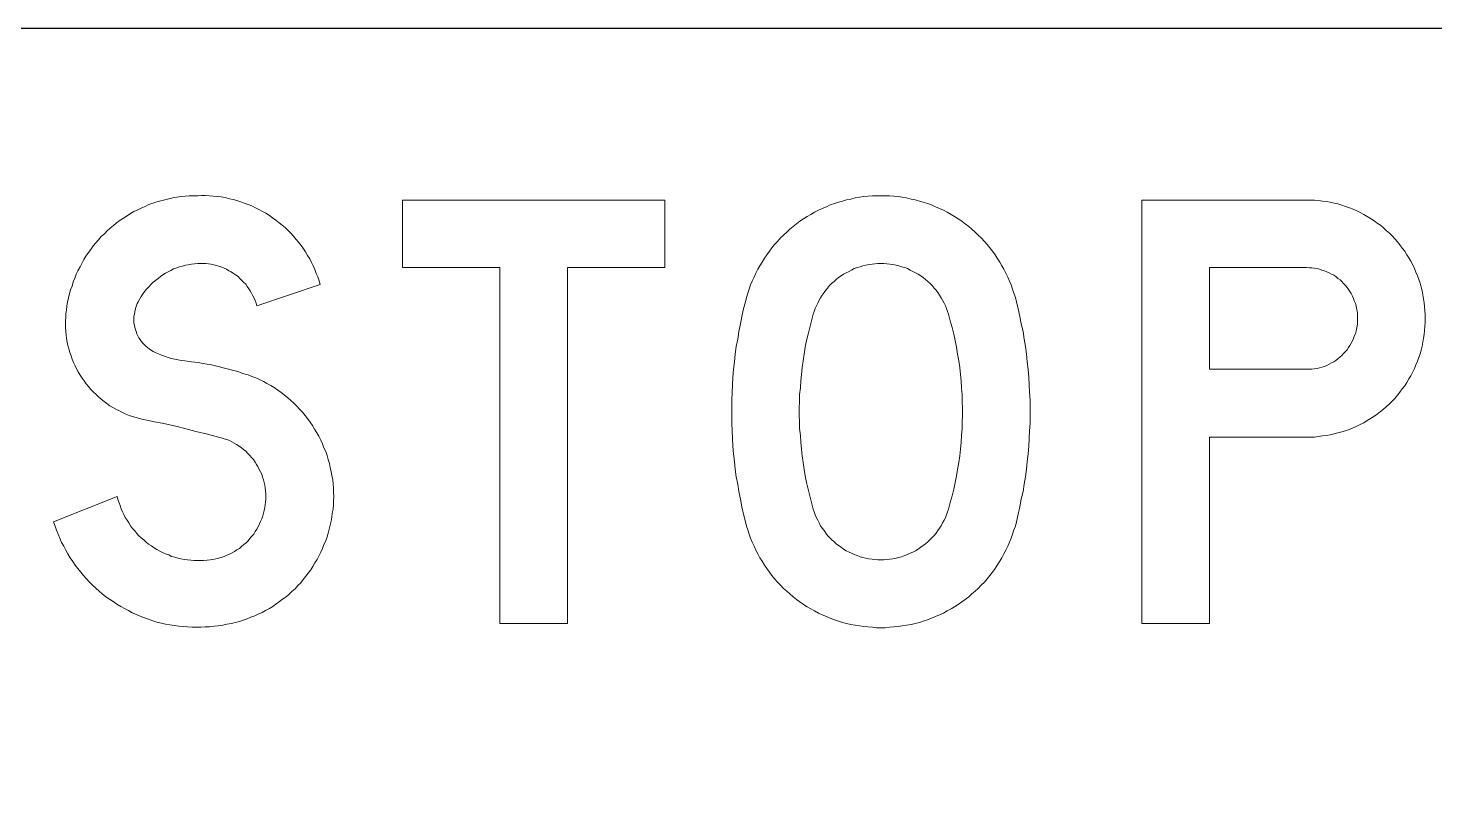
# Model space of a CAD drawing. Extents: x 0 to 420, y 0 to 297.
# Drawn here: x 180.8 to 207.38, y 199.95 to 214.57 of the extents above; entities that cross this region are included whole.
import ezdxf

# ---------------------------------------------------------------- set-up
doc = ezdxf.new("R2010")
doc.units = 0
doc.header["$LTSCALE"] = 0.3
doc.layers.add('BLUE', color=162, linetype='CONTINUOUS')

msp = doc.modelspace()

# ---------------------------------------------------------------- linework, layer by layer
at = {"layer": 'BLUE'}
msp.add_lwpolyline([(112.7988317, 187.8326195), (112.7988317, 212.8181964, -0.4142135624), (114.5488317, 214.5681964), (259.5488317, 214.5681964, -0.4142135624), (261.2988317, 212.8181964), (261.2988317, 187.8326195, -0.4142135624), (259.5488317, 186.0826195), (114.5488317, 186.0826195, -0.4142135624)], format="xyb", close=True, dxfattribs=at)
at = {"layer": 'BLUE', "lineweight": 0}
for points in [[(184.0049026, 211.3985999), (183.9260229, 211.3985999), (183.8471432, 211.3985999), (183.7682635, 211.3920266), (183.6893838, 211.3854533), (183.6105041, 211.3723067), (183.5381977, 211.3591601), (183.459318, 211.3460135), (183.3870116, 211.3262936), (183.3081319, 211.3065736), (183.2358255, 211.2868537), (183.1569458, 211.2605605), (183.0846394, 211.2342672), (183.012333, 211.2014007), (182.9400266, 211.1685342), (182.8742935, 211.1356676), (182.8019871, 211.1028011), (182.7362541, 211.0633612), (182.670521, 211.0239214), (182.6047879, 210.9779082), (182.5390548, 210.9384684), (182.4733217, 210.8924552), (182.4141619, 210.8398687), (182.3550022, 210.7872823), (182.2958424, 210.7412691), (182.2432559, 210.6821093), (182.1840961, 210.6295229), (182.1315097, 210.5703631), (182.0789232, 210.5112033), (182.0329101, 210.4520435), (181.9868969, 210.3863104), (181.9408837, 210.3271507), (181.8948706, 210.2614176), (181.8554307, 210.1956845), (181.8159909, 210.1233781), (181.7831243, 210.057645), (181.7436845, 209.9853386), (181.7108179, 209.9196055), (181.6845247, 209.8472992), (181.6516582, 209.7749928), (181.6319382, 209.6961131), (181.605645, 209.6238067), (181.5859251, 209.5515003), (181.5662052, 209.4726206), (181.5464852, 209.3937409), (181.5333386, 209.3214345), (181.5267653, 209.2425548), (181.5136187, 209.1768217), (181.5136187, 209.1045153), (181.5070454, 209.0387822), (181.5070454, 208.9730491), (181.5070454, 208.907316), (181.5136187, 208.8350097), (181.520192, 208.7692766), (181.5267653, 208.7035435), (181.5399119, 208.6378104), (181.5530585, 208.5720773), (181.5727785, 208.5063442), (181.5924984, 208.4406111), (181.6122183, 208.3748781), (181.6319382, 208.3157183), (181.6582315, 208.2499852), (181.691098, 208.1908254), (181.7173912, 208.1316656), (181.7502578, 208.0725059), (181.7831243, 208.0133461), (181.8225642, 207.9541863), (181.862004, 207.9015999), (181.9014439, 207.8490134), (181.9408837, 207.7964269), (181.9868969, 207.7438404), (182.0329101, 207.6978273), (182.0854965, 207.6452408), (182.1315097, 207.5992277), (182.1840961, 207.5597878), (182.2366826, 207.5137747), (182.2892691, 207.4743348), (182.3484289, 207.434895), (182.4010153, 207.4020284), (182.4601751, 207.3691619), (182.5259082, 207.3362953), (182.585068, 207.3034288), (182.650801, 207.2771355), (182.7099608, 207.2508423), (182.7756939, 207.2311224), (182.841427, 207.2114025), (182.9071601, 207.1916825), (182.9728932, 207.1719626), (183.0451996, 207.158816), (183.1898123, 207.1325228), (183.3344251, 207.1062295), (183.4790379, 207.073363), (183.6170774, 207.0404964), (183.7616902, 207.0010566), (183.972036, 206.9484701), (184.1889552, 206.8958837), (184.3993011, 206.8432972), (184.4518876, 206.8301506), (184.504474, 206.8104306), (184.5570605, 206.797284), (184.6030737, 206.7775641), (184.6490868, 206.7512709), (184.6951, 206.7249776), (184.7411131, 206.6986844), (184.7871263, 206.6723912), (184.8331395, 206.6395246), (184.8725793, 206.6066581), (184.9120192, 206.5737915), (184.951459, 206.5343517), (184.9908989, 206.4949118), (185.0237654, 206.455472), (185.0566319, 206.4160321), (185.0894985, 206.370019), (185.1157917, 206.3240058), (185.142085, 206.284566), (185.1683782, 206.2319795), (185.1946714, 206.1859663), (185.2143913, 206.1399532), (185.227538, 206.0873667), (185.2472579, 206.0347803), (185.2604045, 205.9821938), (185.2735511, 205.9361806), (185.2801244, 205.8835942), (185.2866977, 205.8244344), (185.293271, 205.7718479), (185.293271, 205.7192614), (185.293271, 205.666675), (185.2866977, 205.6140885), (185.2801244, 205.561502), (185.2735511, 205.5089156), (185.2604045, 205.4563291), (185.2472579, 205.4037426), (185.2341113, 205.3511562), (185.2143913, 205.2985697), (185.1946714, 205.2459832), (185.1749515, 205.1999701), (185.1486583, 205.1473836), (185.122365, 205.1013705), (185.0894985, 205.0553573), (185.0632053, 205.0093441), (185.0303387, 204.9699043), (184.9908989, 204.9238911), (184.9580323, 204.8844513), (184.9185925, 204.8450114), (184.8791526, 204.8121449), (184.8331395, 204.772705), (184.7936996, 204.7398385), (184.7476864, 204.7135453), (184.7016733, 204.6806787), (184.6556601, 204.6543855), (184.6030737, 204.6280922), (184.5570605, 204.6083723), (184.504474, 204.5886524), (184.4518876, 204.5689325), (184.3993011, 204.5557858), (184.3467146, 204.5426392), (184.2941282, 204.5294926), (184.2415417, 204.5229193), (184.1823819, 204.516346), (184.1166488, 204.5097727), (184.0574891, 204.5097727), (183.9983293, 204.5097727), (183.9325962, 204.5097727), (183.8734364, 204.516346), (183.8142766, 204.5229193), (183.7551169, 204.5294926), (183.6893838, 204.5426392), (183.630224, 204.5557858), (183.5710642, 204.5755058), (183.5119045, 204.5886524), (183.459318, 204.6149456), (183.4001582, 204.6346655), (183.3409984, 204.6609588), (183.288412, 204.687252), (183.2358255, 204.7201186), (183.183239, 204.7464118), (183.1306526, 204.7858516), (183.0780661, 204.8187182), (183.0320529, 204.858158), (182.9860398, 204.8975979), (182.9400266, 204.9370377), (182.8940135, 204.9764776), (182.8545736, 205.0224907), (182.8151338, 205.0685039), (182.7756939, 205.1145171), (182.7362541, 205.1671035), (182.7033875, 205.21969), (182.670521, 205.2722765), (182.6376544, 205.3248629), (182.6113612, 205.3774494), (182.585068, 205.4300359), (182.5587747, 205.4891956), (182.5390548, 205.5483554), (182.5193349, 205.6009419), (182.499615, 205.6601017), (182.4864683, 205.7192614), (181.2835529, 205.2394099), (181.3098461, 205.1605302), (181.3361394, 205.0816505), (181.3690059, 205.0093441), (181.4018724, 204.9304644), (181.434739, 204.8515847), (181.4741788, 204.7792783), (181.5136187, 204.7069719), (181.5530585, 204.6346655), (181.5990717, 204.5623592), (181.6450849, 204.4900528), (181.691098, 204.4243197), (181.7436845, 204.3585866), (181.796271, 204.2928535), (181.8488574, 204.2271204), (181.9014439, 204.1679606), (181.9606037, 204.1022276), (182.0197634, 204.0430678), (182.0789232, 203.9904813), (182.1446563, 203.9313215), (182.2038161, 203.8787351), (182.2695492, 203.8261486), (182.3418556, 203.7801355), (182.4075886, 203.7341223), (182.479895, 203.6881091), (182.5522014, 203.642096), (182.6245078, 203.6026561), (182.6968142, 203.5632163), (182.7691206, 203.5237764), (182.8480003, 203.4909099), (182.9203067, 203.4580433), (182.9991864, 203.4251768), (183.0780661, 203.3988836), (183.1569458, 203.3725903), (183.2358255, 203.3462971), (183.3212785, 203.3265772), (183.4001582, 203.3068572), (183.4790379, 203.2937106), (183.5644909, 203.280564), (183.6499439, 203.2674174), (183.7288236, 203.2608441), (183.8142766, 203.2542708), (183.8997297, 203.2476975), (183.9786094, 203.2476975), (184.0640624, 203.2476975), (184.1495154, 203.2542708), (184.2283951, 203.2542708), (184.3138481, 203.2674174), (184.3927278, 203.2739907), (184.4781808, 203.2871373), (184.5570605, 203.3068572), (184.6425135, 203.3200039), (184.7148199, 203.3397238), (184.7936996, 203.3594437), (184.866006, 203.3857369), (184.9383124, 203.4054569), (185.0106188, 203.4383234), (185.0829252, 203.4646166), (185.1486583, 203.4974832), (185.2209647, 203.5303497), (185.2866977, 203.5632163), (185.3590041, 203.6026561), (185.4247372, 203.642096), (185.483897, 203.6881091), (185.5496301, 203.7341223), (185.6087899, 203.7801355), (185.6745229, 203.8261486), (185.7336827, 203.8721618), (185.7862692, 203.9247482), (185.845429, 203.9773347), (185.8980154, 204.0364945), (185.9506019, 204.0890809), (185.9966151, 204.1482407), (186.0492015, 204.2139738), (186.0952147, 204.2731336), (186.1412278, 204.3322934), (186.1806677, 204.3980264), (186.2201075, 204.4637595), (186.2595474, 204.5294926), (186.2989872, 204.601799), (186.3318538, 204.6675321), (186.3647203, 204.7398385), (186.3910136, 204.8121449), (186.4238801, 204.8844513), (186.4501733, 204.9567577), (186.4698933, 205.0290641), (186.4896132, 205.1013705), (186.5093331, 205.1802502), (186.529053, 205.2525565), (186.5421997, 205.3314362), (186.548773, 205.4037426), (186.5619196, 205.4826223), (186.5684929, 205.561502), (186.5684929, 205.6403817), (186.5750662, 205.7192614), (186.5684929, 205.7981411), (186.5684929, 205.8770208), (186.5619196, 205.9559005), (186.5553463, 206.0347803), (186.5421997, 206.11366), (186.529053, 206.1859663), (186.5093331, 206.264846), (186.4961865, 206.3437257), (186.4698933, 206.4160321), (186.4501733, 206.4949118), (186.4238801, 206.5672182), (186.3910136, 206.6395246), (186.3647203, 206.711831), (186.3318538, 206.7841374), (186.2924139, 206.8564438), (186.2529741, 206.9221769), (186.2135342, 206.9944833), (186.1740944, 207.0602164), (186.1280812, 207.1259495), (186.0820681, 207.1916825), (186.0360549, 207.2508423), (185.9834684, 207.3100021), (185.930882, 207.3691619), (185.8782955, 207.4283216), (185.8191357, 207.4809081), (185.7665493, 207.5334946), (185.7073895, 207.586081), (185.6416564, 207.6386675), (185.5824966, 207.6846807), (185.5167635, 207.7306938), (185.4510305, 207.776707), (185.3852974, 207.8161468), (185.312991, 207.8555867), (185.2472579, 207.8950265), (185.1749515, 207.9278931), (185.1026451, 207.9607596), (185.0303387, 207.9870529), (184.9580323, 208.0199194), (184.8791526, 208.0396393), (184.7608331, 208.0790792), (184.6359402, 208.1119457), (184.5110473, 208.1448123), (184.3927278, 208.1776788), (184.2678349, 208.203972), (184.1429421, 208.223692), (184.0114759, 208.2499852), (183.886583, 208.2631318), (183.7616902, 208.2828517), (183.6959571, 208.2894251), (183.6367973, 208.3025717), (183.5710642, 208.3157183), (183.5053311, 208.3288649), (183.4461714, 208.3485848), (183.3804383, 208.3683048), (183.3212785, 208.3880247), (183.2621187, 208.4143179), (183.202959, 208.4406111), (183.1635191, 208.4603311), (183.1306526, 208.480051), (183.0912127, 208.5063442), (183.0583462, 208.5326375), (183.0254796, 208.5589307), (182.9991864, 208.5852239), (182.9663199, 208.6180905), (182.9400266, 208.650957), (182.9203067, 208.6838236), (182.8940135, 208.7166901), (182.8742935, 208.75613), (182.8545736, 208.7955698), (182.841427, 208.8350097), (182.8282804, 208.8744495), (182.8151338, 208.9138894), (182.8085605, 208.9533292), (182.8019871, 208.9927691), (182.8019871, 209.0387822), (182.8019871, 209.0782221), (182.8019871, 209.1242352), (182.8085605, 209.1636751), (182.8151338, 209.2031149), (182.8217071, 209.2491281), (182.8348537, 209.2885679), (182.8480003, 209.3280078), (182.8611469, 209.3674476), (182.8808668, 209.4003142), (182.9137334, 209.4529006), (182.9400266, 209.4989138), (182.9728932, 209.5515003), (183.0057597, 209.5975134), (183.0451996, 209.6435266), (183.0846394, 209.6829664), (183.1240793, 209.7289796), (183.1635191, 209.7684195), (183.2095323, 209.801286), (183.2555454, 209.8407258), (183.3015586, 209.8735924), (183.3475717, 209.9064589), (183.4001582, 209.9393255), (183.4461714, 209.9656187), (183.4987578, 209.9919119), (183.5513443, 210.0182052), (183.6105041, 210.0379251), (183.6630906, 210.057645), (183.715677, 210.0707916), (183.7748368, 210.0905116), (183.8274233, 210.0970849), (183.886583, 210.1102315), (183.9457428, 210.1168048), (184.0049026, 210.1233781), (184.0509158, 210.1233781), (184.1035022, 210.1233781), (184.1560887, 210.1233781), (184.2086752, 210.1168048), (184.2546883, 210.1102315), (184.3072748, 210.0970849), (184.3598612, 210.0839383), (184.4058744, 210.0707916), (184.4584609, 210.0510717), (184.504474, 210.0313518), (184.5504872, 210.0116319), (184.5965004, 209.9853386), (184.6359402, 209.9656187), (184.6819534, 209.9327522), (184.7213932, 209.9064589), (184.7674064, 209.8735924), (184.8002729, 209.8407258), (184.8397128, 209.801286), (184.8725793, 209.7684195), (184.9120192, 209.7289796), (184.9383124, 209.6895398), (184.9711789, 209.6435266), (184.9974722, 209.6040867), (185.0237654, 209.5580736), (185.0500586, 209.5120604), (185.0697786, 209.4660473), (185.0894985, 209.4200341), (185.1092184, 209.3740209), (185.122365, 209.3214345), (186.3187072, 209.7224063), (186.2989872, 209.7947127), (186.272694, 209.8670191), (186.2464008, 209.9327522), (186.2201075, 210.0050586), (186.187241, 210.0773649), (186.1543745, 210.143098), (186.1215079, 210.2088311), (186.0820681, 210.2745642), (186.0426282, 210.3402973), (186.0031884, 210.3994571), (185.9571752, 210.4586168), (185.911162, 210.5243499), (185.8651489, 210.5769364), (185.8125624, 210.6360962), (185.7665493, 210.6952559), (185.7139628, 210.7478424), (185.654803, 210.8004289), (185.6022165, 210.846442), (185.5430568, 210.8924552), (185.483897, 210.9384684), (185.4181639, 210.9844815), (185.3590041, 211.0304947), (185.293271, 211.0699345), (185.227538, 211.1028011), (185.1618049, 211.1422409), (185.0960718, 211.1751075), (185.0303387, 211.207974), (184.9580323, 211.2342672), (184.8857259, 211.2605605), (184.8199928, 211.2868537), (184.7476864, 211.3131469), (184.6753801, 211.3328669), (184.6030737, 211.3460135), (184.524194, 211.3657334), (184.4518876, 211.37888), (184.3795812, 211.3854533), (184.3007015, 211.3920266), (184.2283951, 211.3985999), (184.1495154, 211.4051733), (184.077209, 211.4051733)], [(187.8765813, 211.3197202), (187.8765813, 210.0444984), (189.7105343, 210.0444984), (189.7105343, 203.3200039), (190.9923295, 203.3200039), (190.9923295, 210.0444984), (192.8328558, 210.0444984), (192.8328558, 211.3197202), (187.8765813, 211.3197202)], [(194.3512901, 205.2394099), (194.37101, 205.1605302), (194.3973033, 205.0882238), (194.4235965, 205.0093441), (194.4498897, 204.9304644), (194.4827563, 204.858158), (194.5156228, 204.7792783), (194.5484894, 204.7069719), (194.5879292, 204.6346655), (194.6273691, 204.5623592), (194.6668089, 204.4966261), (194.7128221, 204.4243197), (194.7588352, 204.3585866), (194.8048484, 204.2928535), (194.8508615, 204.2271204), (194.903448, 204.1613873), (194.9560345, 204.1022276), (195.0151943, 204.0430678), (195.074354, 203.983908), (195.1335138, 203.9313215), (195.1926736, 203.8787351), (195.2518334, 203.8261486), (195.3175664, 203.7735621), (195.3832995, 203.727549), (195.4490326, 203.6815358), (195.521339, 203.6355227), (195.5870721, 203.5960828), (195.6593785, 203.556643), (195.7316849, 203.5172031), (195.8039913, 203.4843366), (195.882871, 203.45147), (195.9551774, 203.4186035), (196.0340571, 203.3923103), (196.1129368, 203.366017), (196.1852432, 203.3397238), (196.2641229, 203.3200039), (196.3430026, 203.3002839), (196.4284556, 203.2871373), (196.5073353, 203.2739907), (196.586215, 203.2608441), (196.6650947, 203.2542708), (196.7505477, 203.2476975), (196.8294274, 203.2411242), (196.9148804, 203.2411242), (196.9937601, 203.2411242), (197.0726398, 203.2476975), (197.1580928, 203.2542708), (197.2369725, 203.2608441), (197.3158522, 203.2739907), (197.3947319, 203.2871373), (197.4801849, 203.3002839), (197.5590646, 203.3200039), (197.6379443, 203.3397238), (197.7102507, 203.366017), (197.7891304, 203.3923103), (197.8680101, 203.4186035), (197.9403165, 203.45147), (198.0191962, 203.4843366), (198.0915026, 203.5172031), (198.163809, 203.556643), (198.2361154, 203.5960828), (198.3018485, 203.6355227), (198.3741549, 203.6815358), (198.439888, 203.727549), (198.505621, 203.7735621), (198.5713541, 203.8261486), (198.6305139, 203.8787351), (198.6896737, 203.9313215), (198.7488335, 203.983908), (198.8079932, 204.0430678), (198.867153, 204.1022276), (198.9197395, 204.1613873), (198.9723259, 204.2271204), (199.0183391, 204.2928535), (199.0709256, 204.3585866), (199.1103654, 204.4243197), (199.1563786, 204.4966261), (199.1958184, 204.5623592), (199.2352583, 204.6346655), (199.2746981, 204.7069719), (199.3075647, 204.7792783), (199.3404312, 204.858158), (199.3732978, 204.9304644), (199.399591, 205.0093441), (199.4258842, 205.0882238), (199.4521775, 205.1605302), (199.4718974, 205.2394099), (199.5047639, 205.3840227), (199.5376305, 205.5220622), (199.5639237, 205.666675), (199.5967902, 205.8112878), (199.6165102, 205.9493272), (199.6428034, 206.09394), (199.6625233, 206.2385528), (199.6756699, 206.3831656), (199.6953899, 206.5277784), (199.7085365, 206.6723912), (199.7151098, 206.817004), (199.7216831, 206.9616167), (199.7282564, 207.1062295), (199.7282564, 207.2508423), (199.7282564, 207.3954551), (199.7282564, 207.5400679), (199.7216831, 207.6846807), (199.7151098, 207.8292935), (199.7085365, 207.9739062), (199.6953899, 208.118519), (199.6756699, 208.2631318), (199.6625233, 208.4077446), (199.6428034, 208.5523574), (199.6165102, 208.6903969), (199.5967902, 208.8350097), (199.5639237, 208.9796224), (199.5376305, 209.1176619), (199.5047639, 209.2622747), (199.4718974, 209.4003142), (199.4521775, 209.4791939), (199.4258842, 209.5580736), (199.399591, 209.6369533), (199.3732978, 209.715833), (199.3404312, 209.7881394), (199.3075647, 209.8604458), (199.2746981, 209.9393255), (199.2352583, 210.0116319), (199.1958184, 210.0773649), (199.1563786, 210.1496713), (199.1103654, 210.2219777), (199.0709256, 210.2877108), (199.0183391, 210.3534439), (198.9723259, 210.419177), (198.9197395, 210.4783368), (198.867153, 210.5374965), (198.8079932, 210.6032296), (198.7488335, 210.6558161), (198.6896737, 210.7149759), (198.6305139, 210.7675623), (198.5713541, 210.8201488), (198.505621, 210.8727353), (198.439888, 210.9187484), (198.3741549, 210.9647616), (198.3018485, 211.0107747), (198.2361154, 211.0502146), (198.163809, 211.0896545), (198.0915026, 211.1290943), (198.0191962, 211.1619608), (197.9403165, 211.1948274), (197.8680101, 211.2276939), (197.7891304, 211.2539872), (197.7102507, 211.2802804), (197.6379443, 211.3000003), (197.5590646, 211.3262936), (197.4801849, 211.3394402), (197.3947319, 211.3591601), (197.3158522, 211.3723067), (197.2369725, 211.3854533), (197.1580928, 211.3920266), (197.0726398, 211.3985999), (196.9937601, 211.3985999), (196.9148804, 211.3985999), (196.8294274, 211.3985999), (196.7505477, 211.3985999), (196.6650947, 211.3920266), (196.586215, 211.3854533), (196.5073353, 211.3723067), (196.4284556, 211.3591601), (196.3430026, 211.3394402), (196.2641229, 211.3262936), (196.1852432, 211.3000003), (196.1129368, 211.2802804), (196.0340571, 211.2539872), (195.9551774, 211.2276939), (195.882871, 211.1948274), (195.8039913, 211.1619608), (195.7316849, 211.1290943), (195.6593785, 211.0896545), (195.5870721, 211.0502146), (195.521339, 211.0107747), (195.4490326, 210.9647616), (195.3832995, 210.9187484), (195.3175664, 210.8727353), (195.2518334, 210.8201488), (195.1926736, 210.7675623), (195.1335138, 210.7149759), (195.074354, 210.6558161), (195.0151943, 210.6032296), (194.9560345, 210.5374965), (194.903448, 210.4783368), (194.8508615, 210.419177), (194.8048484, 210.3534439), (194.7588352, 210.2877108), (194.7128221, 210.2219777), (194.6668089, 210.1496713), (194.6273691, 210.0773649), (194.5879292, 210.0116319), (194.5484894, 209.9393255), (194.5156228, 209.8604458), (194.4827563, 209.7881394), (194.4498897, 209.715833), (194.4235965, 209.6369533), (194.3973033, 209.5580736), (194.37101, 209.4791939), (194.3512901, 209.4003142), (194.3184236, 209.2622747), (194.285557, 209.1176619), (194.2592638, 208.9796224), (194.2263972, 208.8350097), (194.2066773, 208.6903969), (194.1803841, 208.5523574), (194.1606642, 208.4077446), (194.1475175, 208.2631318), (194.1277976, 208.118519), (194.114651, 207.9739062), (194.1080777, 207.8292935), (194.1015044, 207.6846807), (194.0949311, 207.5400679), (194.0949311, 207.3954551), (194.0949311, 207.2508423), (194.0949311, 207.1062295), (194.1015044, 206.9616167), (194.1080777, 206.817004), (194.114651, 206.6723912), (194.1277976, 206.5277784), (194.1475175, 206.3831656), (194.1606642, 206.2385528), (194.1803841, 206.09394), (194.2066773, 205.9493272), (194.2263972, 205.8112878), (194.2592638, 205.666675), (194.285557, 205.5220622), (194.3184236, 205.3840227)], [(204.9540366, 206.8432972), (203.1200836, 206.8432972), (203.1200836, 203.3200039), (201.8382884, 203.3200039), (201.8382884, 211.3197202), (204.9540366, 211.3197202), (205.0329163, 211.3197202), (205.1052227, 211.3197202), (205.1775291, 211.3131469), (205.2564088, 211.3000003), (205.3287152, 211.293427), (205.4010216, 211.2802804), (205.473328, 211.2605605), (205.5456344, 211.2474139), (205.6179408, 211.2211206), (205.6902472, 211.2014007), (205.7625536, 211.1751075), (205.83486, 211.1488142), (205.9005931, 211.1159477), (205.9663261, 211.0830811), (206.0320592, 211.0502146), (206.0977923, 211.0107747), (206.1635254, 210.9713349), (206.2226852, 210.931895), (206.2884182, 210.8858819), (206.347578, 210.846442), (206.4067378, 210.7938556), (206.4593243, 210.7478424), (206.518484, 210.6952559), (206.5710705, 210.6426695), (206.6170837, 210.590083), (206.6696701, 210.5309232), (206.7156833, 210.4717635), (206.7616965, 210.4126037), (206.8077096, 210.3534439), (206.8471495, 210.2877108), (206.8865893, 210.228551), (206.9194559, 210.162818), (206.9588957, 210.0970849), (206.9917623, 210.0247785), (207.0180555, 209.9590454), (207.050922, 209.886739), (207.070642, 209.8210059), (207.0969352, 209.7486995), (207.1166551, 209.6763931), (207.136375, 209.6040867), (207.1495217, 209.5317803), (207.1626683, 209.4529006), (207.1758149, 209.3805943), (207.1823882, 209.3082879), (207.1889615, 209.2294082), (207.1955348, 209.1571018), (207.1955348, 209.0847954), (207.1955348, 209.0059157), (207.1889615, 208.9336093), (207.1823882, 208.8547296), (207.1758149, 208.7824232), (207.1626683, 208.7101168), (207.1495217, 208.6378104), (207.136375, 208.5589307), (207.1166551, 208.4866243), (207.0969352, 208.4143179), (207.070642, 208.3485848), (207.050922, 208.2762784), (207.0180555, 208.203972), (206.9917623, 208.138239), (206.9588957, 208.0725059), (206.9194559, 208.0001995), (206.8865893, 207.9410397), (206.8471495, 207.8753066), (206.8077096, 207.8095735), (206.7616965, 207.7504138), (206.7156833, 207.691254), (206.6696701, 207.6320942), (206.6170837, 207.5729344), (206.5710705, 207.520348), (206.518484, 207.4677615), (206.4593243, 207.415175), (206.4067378, 207.3691619), (206.347578, 207.3231487), (206.2884182, 207.2771355), (206.2226852, 207.2311224), (206.1635254, 207.1916825), (206.0977923, 207.1522427), (206.0320592, 207.1128028), (205.9663261, 207.0799363), (205.9005931, 207.0470698), (205.83486, 207.0142032), (205.7625536, 206.98791), (205.6902472, 206.9616167), (205.6179408, 206.9418968), (205.5456344, 206.9221769), (205.473328, 206.902457), (205.4010216, 206.882737), (205.3287152, 206.8695904), (205.2564088, 206.8630171), (205.1775291, 206.8498705), (205.1052227, 206.8432972), (205.0329163, 206.8432972)], [(198.1901022, 205.4826223), (198.2229688, 205.6075152), (198.2558353, 205.7324081), (198.2887019, 205.8573009), (198.3149951, 205.9821938), (198.3412883, 206.1070866), (198.3610083, 206.2319795), (198.3807282, 206.3634457), (198.4004481, 206.4883385), (198.4135947, 206.6132314), (198.4267413, 206.7446976), (198.4333146, 206.8695904), (198.4464613, 207.0010566), (198.4464613, 207.1259495), (198.4530346, 207.2574156), (198.4530346, 207.3888818), (198.4464613, 207.5137747), (198.4464613, 207.6452408), (198.4333146, 207.7701337), (198.4267413, 207.9015999), (198.4135947, 208.0264927), (198.4004481, 208.1579589), (198.3807282, 208.2828517), (198.3610083, 208.4077446), (198.3412883, 208.5392108), (198.3149951, 208.6641036), (198.2887019, 208.7889965), (198.2558353, 208.9138894), (198.2229688, 209.0387822), (198.1901022, 209.1636751), (198.1703823, 209.2162615), (198.1506624, 209.268848), (198.1309425, 209.3214345), (198.1046492, 209.3740209), (198.078356, 209.4266074), (198.0520628, 209.4726206), (198.0191962, 209.525207), (197.9863297, 209.5712202), (197.9534631, 209.6172334), (197.9205966, 209.6566732), (197.8811567, 209.7026864), (197.8417169, 209.7421262), (197.7957037, 209.7815661), (197.7562639, 209.8210059), (197.7102507, 209.8538725), (197.6642376, 209.886739), (197.6182244, 209.9196055), (197.5656379, 209.9458988), (197.5130515, 209.972192), (197.4670383, 209.9984852), (197.4144518, 210.0247785), (197.3618654, 210.0444984), (197.3027056, 210.057645), (197.2501191, 210.0773649), (197.1975327, 210.0905116), (197.1383729, 210.1036582), (197.0792131, 210.1102315), (197.0266266, 210.1168048), (196.9674669, 210.1233781), (196.9148804, 210.1233781), (196.8557206, 210.1233781), (196.7965608, 210.1168048), (196.7439744, 210.1102315), (196.6848146, 210.1036582), (196.6256548, 210.0905116), (196.5730684, 210.0773649), (196.5204819, 210.057645), (196.4613221, 210.0444984), (196.4087356, 210.0247785), (196.3561492, 209.9984852), (196.310136, 209.972192), (196.2575495, 209.9458988), (196.2049631, 209.9196055), (196.1589499, 209.886739), (196.1129368, 209.8538725), (196.0669236, 209.8210059), (196.0274838, 209.7815661), (195.9814706, 209.7421262), (195.9420307, 209.7026864), (195.9025909, 209.6566732), (195.8697244, 209.6172334), (195.8368578, 209.5712202), (195.8039913, 209.525207), (195.7711247, 209.4726206), (195.7448315, 209.4266074), (195.7185383, 209.3740209), (195.692245, 209.3214345), (195.6725251, 209.268848), (195.6528052, 209.2162615), (195.6330852, 209.1636751), (195.6002187, 209.0387822), (195.5673522, 208.9138894), (195.5344856, 208.7889965), (195.5081924, 208.6641036), (195.4818992, 208.5392108), (195.4621792, 208.4077446), (195.4424593, 208.2828517), (195.4227394, 208.1579589), (195.4095928, 208.0264927), (195.3964461, 207.9015999), (195.3898728, 207.7701337), (195.3767262, 207.6452408), (195.3767262, 207.5137747), (195.3701529, 207.3888818), (195.3701529, 207.2574156), (195.3767262, 207.1259495), (195.3767262, 207.0010566), (195.3898728, 206.8695904), (195.3964461, 206.7446976), (195.4095928, 206.6132314), (195.4227394, 206.4883385), (195.4424593, 206.3634457), (195.4621792, 206.2319795), (195.4818992, 206.1070866), (195.5081924, 205.9821938), (195.5344856, 205.8573009), (195.5673522, 205.7324081), (195.6002187, 205.6075152), (195.6330852, 205.4826223), (195.6528052, 205.4300359), (195.6725251, 205.3708761), (195.692245, 205.3182896), (195.7185383, 205.2722765), (195.7448315, 205.21969), (195.7711247, 205.1671035), (195.8039913, 205.1210904), (195.8368578, 205.0750772), (195.8697244, 205.0290641), (195.9025909, 204.9830509), (195.9420307, 204.943611), (195.9814706, 204.9041712), (196.0274838, 204.8647313), (196.0669236, 204.8252915), (196.1129368, 204.792425), (196.1589499, 204.7595584), (196.2049631, 204.7266919), (196.2575495, 204.6938253), (196.310136, 204.6675321), (196.3561492, 204.6478122), (196.4087356, 204.6215189), (196.4613221, 204.601799), (196.5204819, 204.5820791), (196.5730684, 204.5689325), (196.6256548, 204.5557858), (196.6848146, 204.5426392), (196.7439744, 204.5360659), (196.7965608, 204.5294926), (196.8557206, 204.5229193), (196.9148804, 204.5229193), (196.9674669, 204.5229193), (197.0266266, 204.5294926), (197.0792131, 204.5360659), (197.1383729, 204.5426392), (197.1975327, 204.5557858), (197.2501191, 204.5689325), (197.3027056, 204.5820791), (197.3618654, 204.601799), (197.4144518, 204.6215189), (197.4670383, 204.6478122), (197.5130515, 204.6675321), (197.5656379, 204.6938253), (197.6182244, 204.7266919), (197.6642376, 204.7595584), (197.7102507, 204.792425), (197.7562639, 204.8252915), (197.7957037, 204.8647313), (197.8417169, 204.9041712), (197.8811567, 204.943611), (197.9205966, 204.9830509), (197.9534631, 205.0290641), (197.9863297, 205.0750772), (198.0191962, 205.1210904), (198.0520628, 205.1671035), (198.078356, 205.21969), (198.1046492, 205.2722765), (198.1309425, 205.3182896), (198.1506624, 205.3708761), (198.1703823, 205.4300359)], [(204.9540366, 208.1250923), (203.1200836, 208.1250923), (203.1200836, 210.0444984), (204.9540366, 210.0444984), (205.0066231, 210.0379251), (205.0526363, 210.0379251), (205.0986494, 210.0313518), (205.1512359, 210.0247785), (205.197249, 210.0116319), (205.2432622, 209.9984852), (205.2892754, 209.9853386), (205.3352885, 209.9656187), (205.3813017, 209.9458988), (205.4207415, 209.9196055), (205.4667547, 209.8998856), (205.5061945, 209.8735924), (205.5456344, 209.8407258), (205.5850742, 209.8144326), (205.6179408, 209.7815661), (205.6508073, 209.7421262), (205.6836739, 209.7092597), (205.7165404, 209.6698198), (205.7428336, 209.63038), (205.7691269, 209.5909401), (205.7954201, 209.5515003), (205.8217133, 209.5054871), (205.8414333, 209.459474), (205.8545799, 209.4134608), (205.8742998, 209.3674476), (205.8874464, 209.3214345), (205.8940197, 209.2754213), (205.9071664, 209.2294082), (205.9137397, 209.1768217), (205.9137397, 209.1308085), (205.9137397, 209.0847954), (205.9137397, 209.0322089), (205.9137397, 208.9861957), (205.9071664, 208.9336093), (205.8940197, 208.8875961), (205.8874464, 208.841583), (205.8742998, 208.7955698), (205.8545799, 208.7495566), (205.8414333, 208.7035435), (205.8217133, 208.6575303), (205.7954201, 208.6180905), (205.7691269, 208.5720773), (205.7428336, 208.5326375), (205.7165404, 208.4931976), (205.6836739, 208.4537578), (205.6508073, 208.4208912), (205.6179408, 208.3814514), (205.5850742, 208.3551581), (205.5456344, 208.3222916), (205.5061945, 208.2894251), (205.4667547, 208.2631318), (205.4207415, 208.2434119), (205.3813017, 208.2171187), (205.3352885, 208.1973987), (205.2892754, 208.1776788), (205.2432622, 208.1645322), (205.197249, 208.1513856), (205.1512359, 208.138239), (205.0986494, 208.1316656), (205.0526363, 208.1250923), (205.0066231, 208.1250923)]]:
    msp.add_lwpolyline(points, close=True, dxfattribs=at)

doc.saveas('drawing.dxf')
